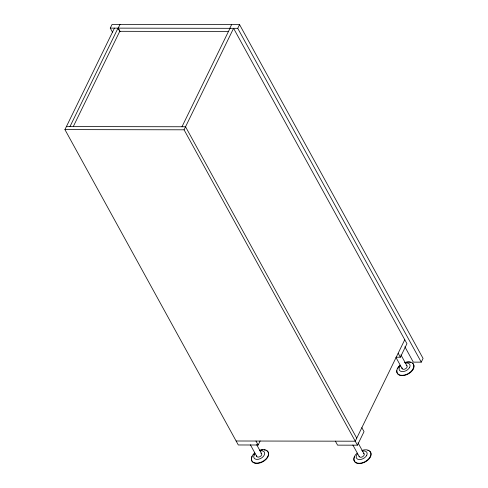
<?xml version="1.0" encoding="UTF-8"?>
<svg xmlns="http://www.w3.org/2000/svg" width="488" height="488" viewBox="0 0 488 488"><rect width="100%" height="100%" fill="white"/><g stroke="black" fill="none" stroke-linecap="round" stroke-linejoin="round"><path stroke-width="0.73" d="M254.126 455.066L254.23 454.749M366.64 455.566L366.744 455.255M409.548 367.623L409.658 367.305M112.472 32.129L110.27 28.121L112.087 24.4L239.559 24.614L423.072 358.424L421.26 362.145L413.318 362.133L404.875 346.773M260.141 440.951L258.158 445.007L238.303 444.971L64.928 129.607L114.442 28.127M69.985 126.569L118.017 28.133L119.847 31.47M120.03 24.412L118.212 28.133L120.048 31.47M73.401 126.331L119.761 31.311L228.701 31.5M229.805 28.322L231.617 24.601M181.975 126.758L230 28.322M335.396 441.17L337.58 445.141L357.436 445.178L184.061 129.808L233.575 28.328L406.949 343.698L400.349 357.228L395.939 357.222M421.26 362.145L237.748 28.335L239.559 24.614M404.765 339.721L355.252 441.201L236.119 441M357.436 445.178L364.036 431.642L361.852 427.671M110.27 28.121L237.748 28.335M66.411 126.563L185.544 126.764L356.734 438.157M64.928 129.607L184.061 129.808M413.22 368.592L413.391 368.904M400.923 354.886L406.98 365.902M398.165 353.257L400.349 357.228M396.11 357.68L402.167 368.696M370.307 456.542L370.477 456.847M358.015 442.829L364.066 453.846M352.842 444.977L359.253 456.64M255.974 441.036L258.158 445.007M256.627 444.605L261.611 453.675M250.387 444.806L256.798 456.469M251.967 456.341L252.137 456.646A9.284 5.795 -28.8 0 0 251.686 457.823M260.83 453.126A2.788 1.738 -28.8 0 1 261.562 455.127A2.788 1.738 -28.8 0 1 258.805 457.043L258.158 457.103A2.788 1.738 -28.8 0 1 256.657 455.548M259.354 450.284A9.284 5.795 -28.8 0 1 268.217 455.481A9.284 5.795 -28.8 0 1 255.126 462.99A9.284 5.795 -28.8 0 1 254.681 452.962M266.912 450.808A9.284 5.795 -28.8 0 1 262.294 462.038A9.284 5.795 -28.8 0 1 251.552 458.397M253.742 454.334A9.284 5.795 -28.8 0 1 254.852 453.267M261.214 450.125A9.284 5.795 -28.8 0 1 262.678 449.918M264.057 449.924A9.284 5.795 -28.8 0 1 265.326 450.131M259.933 450.888A5.941 3.709 -28.8 0 1 264.453 454.7A5.941 3.709 -28.8 0 1 256.657 459.385A5.941 3.709 -28.8 0 1 254.846 453.944M363.285 453.297A2.788 1.738 -28.8 0 1 364.017 455.298A2.788 1.738 -28.8 0 1 361.26 457.219L360.614 457.274A2.788 1.738 -28.8 0 1 359.095 456.213M361.809 450.454A9.284 5.795 -28.8 0 1 370.673 455.658A9.284 5.795 -28.8 0 1 357.582 463.161A9.284 5.795 -28.8 0 1 357.137 453.132M369.794 451.302A9.284 5.795 -28.8 0 1 364.39 462.386A9.284 5.795 -28.8 0 1 354.007 458.574M354.142 458A9.284 5.795 -28.8 0 1 354.593 456.823M367.781 450.302A9.284 5.795 -28.8 0 1 368.885 450.711M362.383 451.065A5.941 3.709 -28.8 0 1 366.909 454.877A5.941 3.709 -28.8 0 1 359.113 459.556A5.941 3.709 -28.8 0 1 357.301 454.115M406.193 365.353A2.788 1.738 -28.8 0 1 406.931 367.348A2.788 1.738 -28.8 0 1 404.174 369.27L403.527 369.325A2.788 1.738 -28.8 0 1 402.027 367.775M404.723 362.511A9.284 5.795 -28.8 0 1 413.586 367.708A9.284 5.795 -28.8 0 1 400.495 375.211A9.284 5.795 -28.8 0 1 400.05 365.189M412.275 363.035A9.284 5.795 -28.8 0 1 407.663 374.265A9.284 5.795 -28.8 0 1 396.921 370.624M397.506 368.873A9.284 5.795 -28.8 0 1 399.648 366.018M404.894 362.816A9.284 5.795 -28.8 0 1 406.022 362.474M406.583 362.352A9.284 5.795 -28.8 0 1 410.695 362.358M405.296 363.115A5.941 3.709 -28.8 0 1 409.822 366.927A5.941 3.709 -28.8 0 1 402.027 371.612A5.941 3.709 -28.8 0 1 400.209 366.171"/></g></svg>
